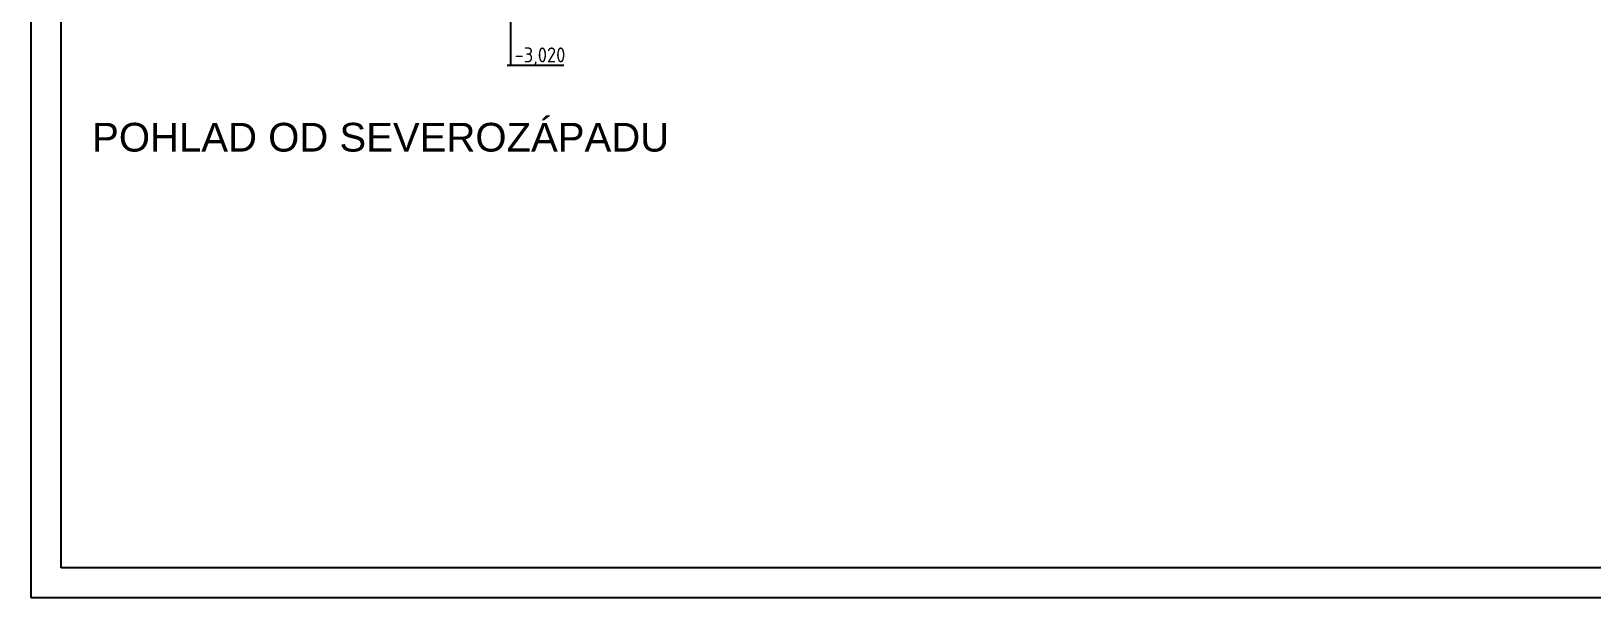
# Model space of a CAD drawing. Extents: x 3792242 to 5145247, y -1546315 to -1031918.
# Drawn here: x 4256091 to 4282186, y -1541362 to -1531893 of the extents above; entities that cross this region are included whole.
import ezdxf
from ezdxf.enums import TextEntityAlignment as Align

# ---------------------------------------------------------------- set-up
doc = ezdxf.new("R2010")
doc.units = 0
doc.header["$MEASUREMENT"] = 0
doc.layers.add('TENKÁ', color=7, linetype='CONTINUOUS')
doc.styles.add('ARIAL', font='arial.ttf')
doc.styles.add('STYLE1', font='isocp.shx')

msp = doc.modelspace()

# ---------------------------------------------------------------- linework, layer by layer
at = {"layer": 'TENKÁ', "color": 7}
for p, q in [((4256090.843, -1541362.357), (4256090.843, -1489065.189)), ((4256590.843, -1540862.357), (4256590.843, -1489565.189))]:
    msp.add_line(p, q, dxfattribs=at)
at = {"layer": 'TENKÁ', "linetype": 'ByBlock', "ltscale": 0.25}
for p, q in [((4264111.827, -1532463.77), (4264111.827, -1531663.77)), ((4264995.437, -1532463.77), (4264047.64, -1532463.77))]:
    msp.add_line(p, q, dxfattribs=at)
at = {"layer": 'TENKÁ', "ltscale": 0.25}
for p, q in [((4351707.657, -1540862.357), (4256590.843, -1540862.357)), ((4352207.657, -1541362.357), (4256090.843, -1541362.357))]:
    msp.add_line(p, q, dxfattribs=at)

# ---------------------------------------------------------------- texts
at = {"layer": 'TENKÁ', "ltscale": 0.25, "style": 'STYLE1'}
msp.add_text('-3,020', height=250, dxfattribs=at).set_placement((4264173.903, -1532413.117))
at = {"layer": 'TENKÁ', "lineweight": 40, "ltscale": 0.25, "style": 'ARIAL'}
msp.add_text('POHLAD OD SEVEROZÁPADU', height=480, dxfattribs=at).set_placement((4261934.103, -1533424.184), align=Align.TOP_CENTER)

doc.saveas('drawing.dxf')
